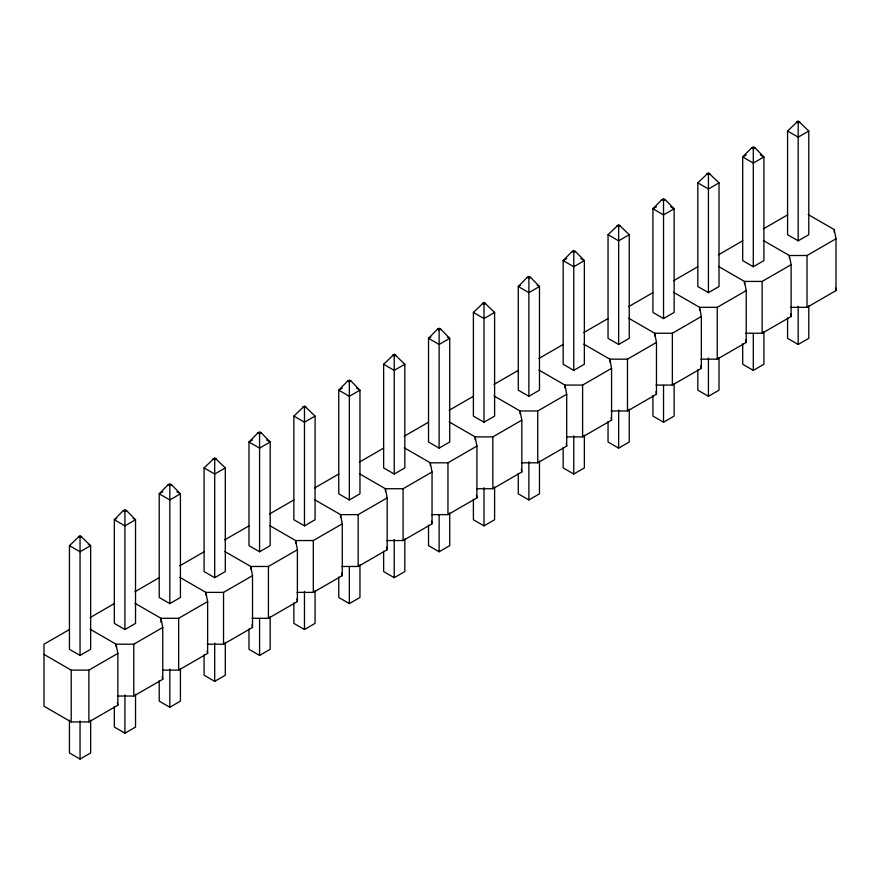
<?xml version="1.0" encoding="UTF-8"?>
<svg xmlns="http://www.w3.org/2000/svg" width="880" height="880" viewBox="0 0 880 880"><rect width="100%" height="100%" fill="white"/><g stroke="black" fill="none" stroke-linecap="round" stroke-linejoin="round"><path stroke-width="1.32" d="M69.443 545.655L80.047 535.535L90.651 545.655L90.651 649.308L80.047 655.424L69.443 649.308L69.443 545.655L80.047 551.771L90.651 545.655L88.297 544.291M123.31 510.554L114.334 519.739L114.334 623.392L124.927 629.519L135.531 623.392L135.531 519.739L126.555 510.554L124.927 509.619L123.31 510.554L124.927 511.5L126.555 510.554M168.19 484.638L159.214 493.823L159.214 597.476L169.818 603.603L180.422 597.476L180.422 493.823L171.446 484.638L169.818 483.703L168.19 484.638L169.818 485.584L171.446 484.638M204.094 467.907L214.698 457.787L225.302 467.907L225.302 571.571L214.698 577.687L204.094 571.571L204.094 467.907L214.698 474.034L225.302 467.907M257.961 432.817L248.985 442.002L248.985 545.655L259.578 551.771L270.182 545.655L270.182 442.002L261.206 432.817L259.578 431.882L257.961 432.817L259.578 433.752L261.206 432.817M293.865 416.086L304.469 405.966L315.073 416.086L315.073 519.739L304.469 525.866L293.865 519.739L293.865 416.086L304.469 422.202L315.073 416.086M347.721 380.985L338.745 390.17L338.745 493.823L349.349 499.95L359.953 493.823L359.953 390.17L350.977 380.985L349.349 380.05L347.721 380.985L349.349 381.931L350.977 380.985M383.636 364.254L394.229 354.134L404.833 364.254L404.833 467.918L394.229 474.034L383.636 467.918L383.636 364.254L394.229 370.381L404.833 364.254M437.492 329.164L428.516 338.349L428.516 442.002L439.12 448.118L449.724 442.002L449.724 338.349L440.737 329.164L439.12 328.229L437.492 329.164L439.12 330.099L440.737 329.164M473.396 312.433L484 302.313L494.604 312.433L494.604 416.086L484 422.213L473.396 416.086L473.396 312.433L484 318.549L494.604 312.433M527.263 277.332L518.276 286.517L518.276 390.17L528.88 396.297L539.484 390.17L539.484 286.517L530.508 277.332L528.88 276.397L527.263 277.332L528.88 278.278L530.508 277.332M572.143 251.427L563.167 260.601L563.167 364.265L573.771 370.381L584.364 364.265L584.364 260.601L575.388 251.427L573.771 250.481L572.143 251.427L573.771 252.362L575.388 251.427M608.047 234.696L618.651 224.576L629.255 234.696L629.255 338.349L618.651 344.465L608.047 338.349L608.047 234.696L618.651 240.812L629.255 234.696M661.903 199.595L652.927 208.78L652.927 312.433L663.531 318.56L674.135 312.433L674.135 208.78L665.159 199.595L663.531 198.66L661.903 199.595L663.531 200.53L665.159 199.595M697.818 182.864L708.422 172.744L719.015 182.864L719.015 286.517L708.422 292.644L697.818 286.517L697.818 182.864L708.422 188.991L719.015 182.864M751.674 147.774L742.698 156.948L742.698 260.612L753.302 266.728L763.906 260.612L763.906 156.948L754.93 147.774L753.302 146.828L751.674 147.774L753.302 148.709L754.93 147.774M787.578 131.043L798.182 120.923L808.786 131.043L808.786 234.696L798.182 240.812L787.578 234.696L787.578 131.043L798.182 137.159L808.786 131.043M78.419 536.47L80.047 537.405L81.675 536.47M213.07 458.733L214.698 459.668L216.326 458.733M302.841 406.901L304.469 407.836L306.097 406.901M392.612 355.08L394.229 356.015L395.857 355.08M482.372 303.248L484 304.183L485.628 303.248M617.023 225.511L618.651 226.446L620.279 225.511M706.794 173.679L708.422 174.625L710.039 173.679M796.554 121.858L798.182 122.793L799.81 121.858M116.688 518.375L114.334 519.739L124.927 525.855L135.531 519.739L133.177 518.375M162.745 491.788L159.214 493.823L169.818 499.95L180.422 493.823L176.88 491.788M252.516 439.956L248.985 442.002L259.578 448.118L270.182 442.002L266.651 439.956M342.276 388.135L338.745 390.17L349.349 396.297L359.953 390.17L356.422 388.135M430.87 336.985L428.516 338.349L439.12 344.465L449.724 338.349L447.359 336.985M520.641 285.153L518.276 286.517L528.88 292.644L539.484 286.517L537.13 285.153M566.698 258.566L563.167 260.601L573.771 266.728L584.364 260.601L580.833 258.566M656.469 206.734L652.927 208.78L663.531 214.896L674.135 208.78L670.604 206.734M746.229 154.913L742.698 156.948L753.302 163.075L763.906 156.948L760.364 154.913M69.498 629.486L44 644.204L44 706.233L71.214 721.941L88.88 721.941L117.865 705.21L117.865 653.389L116.094 644.204L90.068 629.178M90.046 617.617L114.389 603.57M134.926 591.712L159.269 577.654M179.806 565.796L204.149 551.738M224.697 539.88L249.04 525.833M269.577 513.964L293.92 499.917M314.457 488.059L338.8 474.001M359.348 462.143L383.691 448.085M404.228 436.227L428.571 422.18M449.108 410.311L473.451 396.264M493.999 384.406L518.342 370.348M538.879 358.49L563.222 344.432M583.759 332.574L608.102 318.527M628.65 306.658L652.993 292.611M673.53 280.753L697.873 266.695M718.41 254.837L742.753 240.779M763.301 228.921L787.644 214.874M44 654.412L71.214 670.12L88.88 670.12L117.865 653.389M116.094 646.932L116.094 644.204L133.771 644.204L162.745 627.473L160.985 618.288L134.948 603.262M160.985 622.38L160.985 618.288L178.651 618.288L207.636 601.557L205.865 592.383L179.839 577.346M205.865 595.111L205.865 592.383L223.531 592.383L252.516 575.652L250.745 566.467L224.719 551.441M250.745 569.195L250.745 566.467L268.422 566.467L297.396 549.736L295.636 540.551L269.599 525.525M295.636 543.279L295.636 540.551L313.302 540.551L342.276 523.82L340.516 514.635L314.479 499.609M340.516 517.363L340.516 514.635L358.182 514.635L387.167 497.904L385.396 488.73L359.37 473.693M385.396 491.458L385.396 488.73L403.073 488.73L432.047 471.999L430.276 462.814L404.25 447.788M430.276 465.542L430.276 462.814L447.953 462.814L476.927 446.083L475.167 436.898L449.13 421.872M475.167 439.626L475.167 436.898L492.833 436.898L521.818 420.167L520.047 410.982L494.021 395.956M520.047 413.71L520.047 410.982L537.724 410.982L566.698 394.251L564.927 385.077L538.901 370.04M564.927 387.805L564.927 385.077L582.604 385.077L611.578 368.346L609.818 359.161L583.781 344.135M609.818 361.889L609.818 359.161L627.484 359.161L656.469 342.43L654.698 333.245L628.672 318.219M654.698 335.973L654.698 333.245L672.364 333.245L701.349 316.514L699.578 307.329L673.552 292.303M699.578 310.057L699.578 307.329L717.255 307.329L746.229 290.598L744.469 281.424L718.432 266.387M744.469 284.152L744.469 281.424L762.135 281.424L791.12 264.693L789.349 255.508L763.323 240.482M789.349 258.236L789.349 255.508L807.015 255.508L836 238.777L834.229 229.592L808.203 214.566M117.458 696.036L133.771 696.036L162.745 679.305L162.745 627.473M162.338 670.12L178.651 670.12L207.636 653.389L207.636 601.557M207.218 644.204L223.531 644.204L252.516 627.473L252.516 575.652M252.109 618.288L268.422 618.288L297.396 601.557L297.396 549.736M296.989 592.383L313.302 592.383L342.276 575.652L342.276 523.82M341.869 566.467L358.182 566.467L387.167 549.736L387.167 497.904M386.76 540.551L403.073 540.551L432.047 523.82L432.047 471.999M431.64 514.635L447.953 514.635L476.927 497.904L476.927 446.083M476.52 488.73L492.833 488.73L521.818 471.999L521.818 420.167M521.411 462.814L537.724 462.814L566.698 446.083L566.698 394.251M566.291 436.898L582.604 436.898L611.578 420.167L611.578 368.346M611.171 410.982L627.484 410.982L656.469 394.251L656.469 342.43M656.062 385.077L672.364 385.077L701.349 368.346L701.349 316.514M700.942 359.161L717.255 359.161L746.229 342.43L746.229 290.598M745.822 333.245L762.135 333.245L791.12 316.514L791.12 264.693M790.713 307.329L807.015 307.329L836 290.598L836 238.777M69.443 720.225L69.443 752.961L80.047 759.077L90.651 752.961L90.651 720.225M114.334 706.585L114.334 727.045L124.927 733.172L135.531 727.045L135.531 694.309M159.214 680.68L159.214 701.129L169.818 707.256L180.422 701.129L180.422 668.404M204.094 654.764L204.094 675.224L214.698 681.34L225.302 675.224L225.302 642.488M248.985 628.848L248.985 649.308L259.578 655.424L270.182 649.308L270.182 616.572M293.865 602.932L293.865 623.392L304.469 629.519L315.073 623.392L315.073 590.656M338.745 577.027L338.745 597.476L349.349 603.603L359.953 597.476L359.953 564.751M383.636 551.111L383.636 571.571L394.229 577.687L404.833 571.571L404.833 538.835M428.516 525.195L428.516 545.655L439.12 551.771L449.724 545.655L449.724 512.919M473.396 499.279L473.396 519.739L484 525.866L494.604 519.739L494.604 487.003M518.276 473.374L518.276 493.823L528.88 499.95L539.484 493.823L539.484 461.098M563.167 447.458L563.167 467.918L573.771 474.034L584.364 467.918L584.364 435.182M608.047 421.542L608.047 442.002L618.651 448.118L629.255 442.002L629.255 409.266M652.927 395.626L652.927 416.086L663.531 422.213L674.135 416.086L674.135 383.35M697.818 369.721L697.818 390.17L708.422 396.297L719.015 390.17L719.015 357.445M742.698 343.805L742.698 364.265L753.302 370.381L763.906 364.265L763.906 331.529M787.578 317.889L787.578 338.349L798.182 344.465L808.786 338.349L808.786 305.613M835.494 287.98L836 290.598M790.614 313.896L791.12 316.514M745.723 339.801L746.229 342.43M700.843 365.717L701.349 368.346M655.963 391.633L656.469 394.251M611.072 417.549L611.578 420.167M566.192 443.454L566.698 446.083M521.312 469.37L521.818 471.999M476.432 495.286L476.927 497.904M431.541 521.202L432.047 523.82M386.661 547.107L387.167 549.736M341.781 573.023L342.276 575.652M296.89 598.939L297.396 601.557M252.01 624.855L252.516 627.473M207.13 650.76L207.636 653.389M162.239 676.676L162.745 679.305M117.359 702.592L117.865 705.21M834.229 229.592L834.229 232.32M807.015 255.508L807.015 307.329M798.182 122.793L798.182 240.812M798.182 306.284L798.182 344.465M762.135 281.424L762.135 333.245M753.302 148.709L753.302 266.728M753.302 333.553L753.302 370.381M717.255 307.329L717.255 359.161M708.422 174.625L708.422 292.644M708.422 358.105L708.422 396.297M672.364 333.245L672.364 385.077M663.531 200.53L663.531 318.56M663.531 385.385L663.531 422.213M627.484 359.161L627.484 410.982M618.651 226.446L618.651 344.465M618.651 409.937L618.651 448.118M582.604 385.077L582.604 436.898M573.771 252.362L573.771 370.381M573.771 435.842L573.771 474.034M537.724 410.982L537.724 462.814M528.88 278.278L528.88 396.297M528.88 461.758L528.88 499.95M492.833 436.898L492.833 488.73M484 304.183L484 422.213M484 487.674L484 525.866M447.953 462.814L447.953 514.635M439.12 330.099L439.12 448.118M439.12 514.954L439.12 551.771M403.073 488.73L403.073 540.551M394.229 356.015L394.229 474.034M394.229 539.495L394.229 577.687M358.182 514.635L358.182 566.467M349.349 381.931L349.349 499.95M349.349 566.775L349.349 603.603M313.302 540.551L313.302 592.383M304.469 407.836L304.469 525.866M304.469 591.327L304.469 629.519M268.422 566.467L268.422 618.288M259.578 433.752L259.578 551.771M259.578 618.607L259.578 655.424M223.531 592.383L223.531 644.204M214.698 459.668L214.698 577.687M214.698 643.148L214.698 681.34M178.651 618.288L178.651 670.12M169.818 485.584L169.818 603.603M169.818 669.064L169.818 707.256M133.771 644.204L133.771 696.036M124.927 511.5L124.927 629.519M124.927 694.98L124.927 733.172M88.88 670.12L88.88 721.941M80.047 537.405L80.047 655.424M80.047 720.896L80.047 759.077M71.214 670.12L71.214 721.941"/></g></svg>
